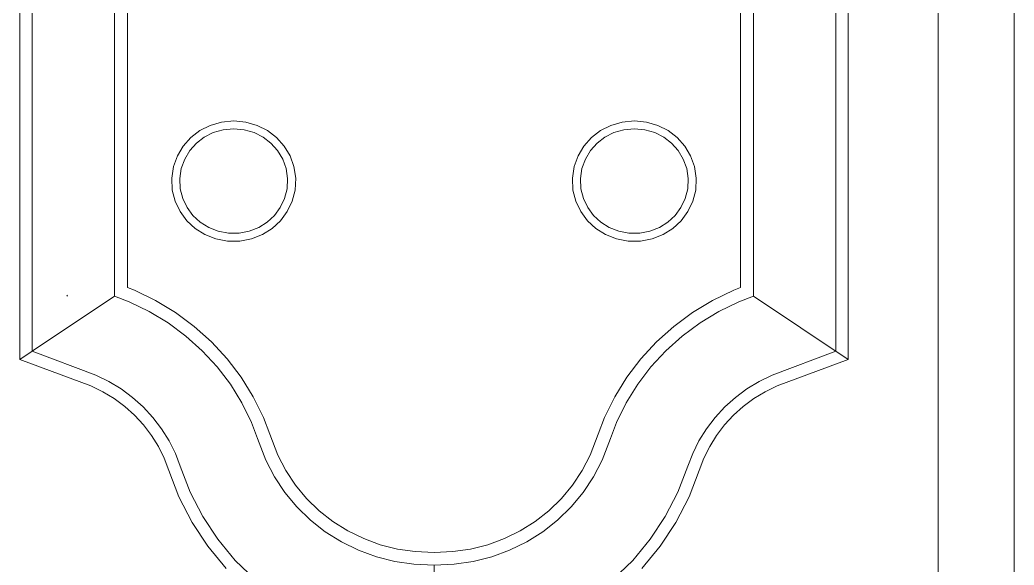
# Model space of a CAD drawing. Header units: inches. Extents: x -5142662 to -4941318, y -3361958 to -3160563.
# Drawn here: x -5010809.24 to -5010805.947, y -3261815.326 to -3261813.521 of the extents above; entities that cross this region are included whole.
import ezdxf

# ---------------------------------------------------------------- set-up
doc = ezdxf.new("R2010")
doc.units = ezdxf.units.IN
doc.header["$LTSCALE"] = 2
doc.header["$MEASUREMENT"] = 0
doc.layers.add('window', color=4, linetype='CONTINUOUS', lineweight=13)

msp = doc.modelspace()

# ---------------------------------------------------------------- linework, layer by layer
at = {"layer": 'window'}
for p, q in [((-5010806.1993, -3261772.8944), (-5010806.1993, -3261845.5326)), ((-5010805.9473, -3261845.2806), (-5010805.9473, -3261773.1389)), ((-5010809.2401, -3261806.423), (-5010809.2401, -3261814.6446)), ((-5010809.1997, -3261806.4499), (-5010809.1997, -3261814.6177)), ((-5010808.9263, -3261806.6317), (-5010808.9263, -3261814.4359)), ((-5010808.8833, -3261814.4073), (-5010808.8833, -3261806.6603)), ((-5010806.5374, -3261814.6177), (-5010806.5379, -3261812.8038)), ((-5010806.4969, -3261814.6446), (-5010806.4969, -3261812.7998)), ((-5010806.8108, -3261814.4359), (-5010806.8108, -3261812.909)), ((-5010806.8538, -3261812.9351), (-5010806.8538, -3261814.4073)), ((-5010808.6439, -3261813.8874), (-5010808.6097, -3261813.8701)), ((-5010808.5722, -3261813.8591), (-5010808.6097, -3261813.8701)), ((-5010808.5722, -3261813.8591), (-5010808.532, -3261813.8553)), ((-5010808.532, -3261813.8553), (-5010808.4918, -3261813.8591)), ((-5010808.4542, -3261813.8701), (-5010808.4918, -3261813.8591)), ((-5010808.4542, -3261813.8701), (-5010808.4201, -3261813.8874)), ((-5010807.317, -3261813.8874), (-5010807.2829, -3261813.8701)), ((-5010807.2829, -3261813.8701), (-5010807.2453, -3261813.8591)), ((-5010807.2051, -3261813.8553), (-5010807.2453, -3261813.8591)), ((-5010807.2051, -3261813.8553), (-5010807.1649, -3261813.8591)), ((-5010807.1649, -3261813.8591), (-5010807.1274, -3261813.8701)), ((-5010807.0932, -3261813.8874), (-5010807.1274, -3261813.8701)), ((-5010808.6739, -3261813.9105), (-5010808.6439, -3261813.8874)), ((-5010808.6293, -3261813.9091), (-5010808.5996, -3261813.894)), ((-5010808.5996, -3261813.894), (-5010808.5669, -3261813.8845)), ((-5010808.5669, -3261813.8845), (-5010808.532, -3261813.8812)), ((-5010808.532, -3261813.8812), (-5010808.497, -3261813.8845)), ((-5010808.497, -3261813.8845), (-5010808.4643, -3261813.894)), ((-5010808.4643, -3261813.894), (-5010808.4346, -3261813.9091)), ((-5010808.4201, -3261813.8874), (-5010808.3901, -3261813.9105)), ((-5010807.347, -3261813.9105), (-5010807.317, -3261813.8874)), ((-5010807.3025, -3261813.9091), (-5010807.2728, -3261813.894)), ((-5010807.2728, -3261813.894), (-5010807.2401, -3261813.8845)), ((-5010807.2401, -3261813.8845), (-5010807.2051, -3261813.8812)), ((-5010807.2051, -3261813.8812), (-5010807.1701, -3261813.8845)), ((-5010807.1701, -3261813.8845), (-5010807.1375, -3261813.894)), ((-5010807.1375, -3261813.894), (-5010807.1078, -3261813.9091)), ((-5010807.0932, -3261813.8874), (-5010807.0632, -3261813.9105)), ((-5010808.7184, -3261813.9706), (-5010808.699, -3261813.9385)), ((-5010808.699, -3261813.9385), (-5010808.6739, -3261813.9105)), ((-5010808.6773, -3261813.9535), (-5010808.6554, -3261813.9292)), ((-5010808.6554, -3261813.9292), (-5010808.6293, -3261813.9091)), ((-5010808.4346, -3261813.9091), (-5010808.4085, -3261813.9292)), ((-5010808.4085, -3261813.9292), (-5010808.3867, -3261813.9535)), ((-5010808.3901, -3261813.9105), (-5010808.365, -3261813.9385)), ((-5010808.365, -3261813.9385), (-5010808.3455, -3261813.9706)), ((-5010807.3916, -3261813.9706), (-5010807.3721, -3261813.9385)), ((-5010807.3721, -3261813.9385), (-5010807.347, -3261813.9105)), ((-5010807.3504, -3261813.9535), (-5010807.3286, -3261813.9292)), ((-5010807.3286, -3261813.9292), (-5010807.3025, -3261813.9091)), ((-5010807.1078, -3261813.9091), (-5010807.0817, -3261813.9292)), ((-5010807.0817, -3261813.9292), (-5010807.0598, -3261813.9535)), ((-5010807.0632, -3261813.9105), (-5010807.0381, -3261813.9385)), ((-5010807.0381, -3261813.9385), (-5010807.0187, -3261813.9706)), ((-5010808.7314, -3261814.0063), (-5010808.7184, -3261813.9706)), ((-5010808.6942, -3261813.9815), (-5010808.6773, -3261813.9535)), ((-5010808.3867, -3261813.9535), (-5010808.3698, -3261813.9815)), ((-5010808.3325, -3261814.0063), (-5010808.3455, -3261813.9706)), ((-5010807.4046, -3261814.0063), (-5010807.3916, -3261813.9706)), ((-5010807.3673, -3261813.9815), (-5010807.3504, -3261813.9535)), ((-5010807.0598, -3261813.9535), (-5010807.0429, -3261813.9815)), ((-5010807.0057, -3261814.0063), (-5010807.0187, -3261813.9706)), ((-5010808.7055, -3261814.0126), (-5010808.6942, -3261813.9815)), ((-5010808.3698, -3261813.9815), (-5010808.3585, -3261814.0126)), ((-5010807.3786, -3261814.0126), (-5010807.3673, -3261813.9815)), ((-5010807.0429, -3261813.9815), (-5010807.0316, -3261814.0126)), ((-5010808.7373, -3261814.0448), (-5010808.7314, -3261814.0063)), ((-5010808.7106, -3261814.046), (-5010808.7055, -3261814.0126)), ((-5010808.3585, -3261814.0126), (-5010808.3534, -3261814.046)), ((-5010808.3325, -3261814.0063), (-5010808.3267, -3261814.0448)), ((-5010807.4104, -3261814.0448), (-5010807.4046, -3261814.0063)), ((-5010807.3837, -3261814.046), (-5010807.3786, -3261814.0126)), ((-5010807.0316, -3261814.0126), (-5010807.0265, -3261814.046)), ((-5010807.0057, -3261814.0063), (-5010806.9999, -3261814.0448)), ((-5010808.7353, -3261814.0842), (-5010808.7373, -3261814.0448)), ((-5010808.7088, -3261814.0803), (-5010808.7106, -3261814.046)), ((-5010808.3534, -3261814.046), (-5010808.3551, -3261814.0803)), ((-5010808.3267, -3261814.0448), (-5010808.3287, -3261814.0842)), ((-5010807.4084, -3261814.0842), (-5010807.4104, -3261814.0448)), ((-5010807.382, -3261814.0803), (-5010807.3837, -3261814.046)), ((-5010807.0265, -3261814.046), (-5010807.0283, -3261814.0803)), ((-5010806.9999, -3261814.0448), (-5010807.0018, -3261814.0842)), ((-5010808.7258, -3261814.1213), (-5010808.7353, -3261814.0842)), ((-5010808.7006, -3261814.1126), (-5010808.7088, -3261814.0803)), ((-5010808.3551, -3261814.0803), (-5010808.3634, -3261814.1126)), ((-5010808.3382, -3261814.1213), (-5010808.3287, -3261814.0842)), ((-5010807.3989, -3261814.1213), (-5010807.4084, -3261814.0842)), ((-5010807.3737, -3261814.1126), (-5010807.382, -3261814.0803)), ((-5010807.0283, -3261814.0803), (-5010807.0365, -3261814.1126)), ((-5010807.0113, -3261814.1213), (-5010807.0018, -3261814.0842)), ((-5010808.7094, -3261814.1553), (-5010808.7258, -3261814.1213)), ((-5010808.6864, -3261814.1422), (-5010808.7006, -3261814.1126)), ((-5010808.3634, -3261814.1126), (-5010808.3776, -3261814.1422)), ((-5010808.3382, -3261814.1213), (-5010808.3545, -3261814.1553)), ((-5010807.3826, -3261814.1553), (-5010807.3989, -3261814.1213)), ((-5010807.3595, -3261814.1422), (-5010807.3737, -3261814.1126)), ((-5010807.0365, -3261814.1126), (-5010807.0507, -3261814.1422)), ((-5010807.0113, -3261814.1213), (-5010807.0277, -3261814.1553)), ((-5010808.6871, -3261814.1855), (-5010808.7094, -3261814.1553)), ((-5010808.6669, -3261814.1684), (-5010808.6864, -3261814.1422)), ((-5010808.6429, -3261814.1907), (-5010808.6669, -3261814.1684)), ((-5010808.397, -3261814.1684), (-5010808.4211, -3261814.1907)), ((-5010808.3776, -3261814.1422), (-5010808.397, -3261814.1684)), ((-5010808.3545, -3261814.1553), (-5010808.3769, -3261814.1855)), ((-5010807.3602, -3261814.1855), (-5010807.3826, -3261814.1553)), ((-5010807.3401, -3261814.1684), (-5010807.3595, -3261814.1422)), ((-5010807.316, -3261814.1907), (-5010807.3401, -3261814.1684)), ((-5010807.0702, -3261814.1684), (-5010807.0942, -3261814.1907)), ((-5010807.0507, -3261814.1422), (-5010807.0702, -3261814.1684)), ((-5010807.0277, -3261814.1553), (-5010807.05, -3261814.1855)), ((-5010808.6594, -3261814.2111), (-5010808.6871, -3261814.1855)), ((-5010808.6149, -3261814.2084), (-5010808.6429, -3261814.1907)), ((-5010808.4211, -3261814.1907), (-5010808.449, -3261814.2084)), ((-5010808.3769, -3261814.1855), (-5010808.4045, -3261814.2111)), ((-5010807.3326, -3261814.2111), (-5010807.3602, -3261814.1855)), ((-5010807.288, -3261814.2084), (-5010807.316, -3261814.1907)), ((-5010807.0942, -3261814.1907), (-5010807.1222, -3261814.2084)), ((-5010807.05, -3261814.1855), (-5010807.0776, -3261814.2111)), ((-5010808.6273, -3261814.2314), (-5010808.6594, -3261814.2111)), ((-5010808.5913, -3261814.2456), (-5010808.6273, -3261814.2314)), ((-5010808.5836, -3261814.2207), (-5010808.6149, -3261814.2084)), ((-5010808.5497, -3261814.2272), (-5010808.5836, -3261814.2207)), ((-5010808.5142, -3261814.2272), (-5010808.5497, -3261814.2272)), ((-5010808.4803, -3261814.2207), (-5010808.5142, -3261814.2272)), ((-5010808.449, -3261814.2084), (-5010808.4803, -3261814.2207)), ((-5010808.4367, -3261814.2314), (-5010808.4726, -3261814.2456)), ((-5010808.4045, -3261814.2111), (-5010808.4367, -3261814.2314)), ((-5010807.3004, -3261814.2314), (-5010807.3326, -3261814.2111)), ((-5010807.2645, -3261814.2456), (-5010807.3004, -3261814.2314)), ((-5010807.2568, -3261814.2207), (-5010807.288, -3261814.2084)), ((-5010807.2229, -3261814.2272), (-5010807.2568, -3261814.2207)), ((-5010807.1874, -3261814.2272), (-5010807.2229, -3261814.2272)), ((-5010807.1535, -3261814.2207), (-5010807.1874, -3261814.2272)), ((-5010807.1222, -3261814.2084), (-5010807.1535, -3261814.2207)), ((-5010807.1098, -3261814.2314), (-5010807.1458, -3261814.2456)), ((-5010807.0776, -3261814.2111), (-5010807.1098, -3261814.2314)), ((-5010808.5523, -3261814.2531), (-5010808.5913, -3261814.2456)), ((-5010808.5116, -3261814.2531), (-5010808.5523, -3261814.2531)), ((-5010808.4726, -3261814.2456), (-5010808.5116, -3261814.2531)), ((-5010807.2255, -3261814.2531), (-5010807.2645, -3261814.2456)), ((-5010807.1847, -3261814.2531), (-5010807.2255, -3261814.2531)), ((-5010807.1458, -3261814.2456), (-5010807.1847, -3261814.2531)), ((-5010809.0843, -3261814.432), (-5010809.082, -3261814.4357)), ((-5010808.861, -3261814.4156), (-5010808.8833, -3261814.4073)), ((-5010808.7912, -3261814.4494), (-5010808.861, -3261814.4156)), ((-5010806.8761, -3261814.4156), (-5010806.9459, -3261814.4494)), ((-5010806.8538, -3261814.4073), (-5010806.8761, -3261814.4156)), ((-5010809.1997, -3261814.6177), (-5010808.9263, -3261814.4359)), ((-5010808.9263, -3261814.4359), (-5010808.8784, -3261814.4538)), ((-5010808.8784, -3261814.4538), (-5010808.8122, -3261814.4859)), ((-5010808.725, -3261814.4895), (-5010808.7912, -3261814.4494)), ((-5010806.9459, -3261814.4494), (-5010807.0121, -3261814.4895)), ((-5010806.9249, -3261814.4859), (-5010806.8587, -3261814.4538)), ((-5010806.8587, -3261814.4538), (-5010806.8108, -3261814.4359)), ((-5010806.4969, -3261814.6446), (-5010806.8108, -3261814.4359)), ((-5010808.8122, -3261814.4859), (-5010808.7495, -3261814.5238)), ((-5010808.663, -3261814.5354), (-5010808.725, -3261814.4895)), ((-5010807.0121, -3261814.4895), (-5010807.0741, -3261814.5354)), ((-5010806.9876, -3261814.5238), (-5010806.9249, -3261814.4859)), ((-5010808.7495, -3261814.5238), (-5010808.6907, -3261814.5674)), ((-5010807.0464, -3261814.5674), (-5010806.9876, -3261814.5238)), ((-5010808.6057, -3261814.5868), (-5010808.663, -3261814.5354)), ((-5010807.0741, -3261814.5354), (-5010807.1314, -3261814.5868)), ((-5010808.6907, -3261814.5674), (-5010808.6364, -3261814.6161)), ((-5010808.5536, -3261814.6432), (-5010808.6057, -3261814.5868)), ((-5010807.1314, -3261814.5868), (-5010807.1834, -3261814.6432)), ((-5010807.1007, -3261814.6161), (-5010807.0464, -3261814.5674)), ((-5010809.2401, -3261814.6446), (-5010809.1997, -3261814.6177)), ((-5010809.1997, -3261814.6177), (-5010808.989, -3261814.6967)), ((-5010808.6364, -3261814.6161), (-5010808.587, -3261814.6696)), ((-5010807.1501, -3261814.6696), (-5010807.1007, -3261814.6161)), ((-5010806.7481, -3261814.6967), (-5010806.5374, -3261814.6177)), ((-5010809.2401, -3261814.6446), (-5010809.0053, -3261814.7326)), ((-5010808.5073, -3261814.7041), (-5010808.5536, -3261814.6432)), ((-5010807.1834, -3261814.6432), (-5010807.2298, -3261814.7041)), ((-5010806.7317, -3261814.7326), (-5010806.4969, -3261814.6446)), ((-5010808.989, -3261814.6967), (-5010808.9459, -3261814.7176)), ((-5010808.587, -3261814.6696), (-5010808.5431, -3261814.7273)), ((-5010807.194, -3261814.7273), (-5010807.1501, -3261814.6696)), ((-5010806.7912, -3261814.7176), (-5010806.7481, -3261814.6967)), ((-5010808.9459, -3261814.7176), (-5010808.9051, -3261814.7423)), ((-5010808.5431, -3261814.7273), (-5010808.505, -3261814.7888)), ((-5010808.4671, -3261814.769), (-5010808.5073, -3261814.7041)), ((-5010807.2298, -3261814.7041), (-5010807.27, -3261814.769)), ((-5010807.2321, -3261814.7888), (-5010807.194, -3261814.7273)), ((-5010806.832, -3261814.7423), (-5010806.7912, -3261814.7176)), ((-5010809.0053, -3261814.7326), (-5010808.9657, -3261814.7518)), ((-5010808.9657, -3261814.7518), (-5010808.9281, -3261814.7746)), ((-5010808.9051, -3261814.7423), (-5010808.8668, -3261814.7706)), ((-5010806.8703, -3261814.7706), (-5010806.832, -3261814.7423)), ((-5010806.809, -3261814.7746), (-5010806.7714, -3261814.7518)), ((-5010806.7714, -3261814.7518), (-5010806.7317, -3261814.7326)), ((-5010808.9281, -3261814.7746), (-5010808.8929, -3261814.8007)), ((-5010808.8668, -3261814.7706), (-5010808.8315, -3261814.8023)), ((-5010808.505, -3261814.7888), (-5010808.473, -3261814.8535)), ((-5010808.4334, -3261814.8373), (-5010808.4671, -3261814.769)), ((-5010807.27, -3261814.769), (-5010807.3037, -3261814.8373)), ((-5010807.264, -3261814.8535), (-5010807.2321, -3261814.7888)), ((-5010806.9056, -3261814.8023), (-5010806.8703, -3261814.7706)), ((-5010806.8442, -3261814.8007), (-5010806.809, -3261814.7746)), ((-5010808.8929, -3261814.8007), (-5010808.8603, -3261814.8298)), ((-5010808.8315, -3261814.8023), (-5010808.7994, -3261814.8371)), ((-5010806.9377, -3261814.8371), (-5010806.9056, -3261814.8023)), ((-5010806.8768, -3261814.8298), (-5010806.8442, -3261814.8007)), ((-5010808.8603, -3261814.8298), (-5010808.8308, -3261814.8619)), ((-5010808.7994, -3261814.8371), (-5010808.7708, -3261814.8747)), ((-5010808.473, -3261814.8535), (-5010808.4529, -3261814.9065)), ((-5010808.4126, -3261814.892), (-5010808.4334, -3261814.8373)), ((-5010807.3037, -3261814.8373), (-5010807.3244, -3261814.892)), ((-5010807.2841, -3261814.9065), (-5010807.264, -3261814.8535)), ((-5010806.9663, -3261814.8747), (-5010806.9377, -3261814.8371)), ((-5010806.9063, -3261814.8619), (-5010806.8768, -3261814.8298)), ((-5010808.8308, -3261814.8619), (-5010808.8044, -3261814.8965)), ((-5010808.7708, -3261814.8747), (-5010808.746, -3261814.9147)), ((-5010808.3857, -3261814.9617), (-5010808.4126, -3261814.892)), ((-5010807.3244, -3261814.892), (-5010807.3514, -3261814.9617)), ((-5010806.9911, -3261814.9147), (-5010806.9663, -3261814.8747)), ((-5010806.9326, -3261814.8965), (-5010806.9063, -3261814.8619)), ((-5010808.8044, -3261814.8965), (-5010808.7816, -3261814.9333)), ((-5010808.746, -3261814.9147), (-5010808.7252, -3261814.9568)), ((-5010808.4529, -3261814.9065), (-5010808.4252, -3261814.9784)), ((-5010807.3119, -3261814.9784), (-5010807.2841, -3261814.9065)), ((-5010807.0119, -3261814.9568), (-5010806.9911, -3261814.9147)), ((-5010806.9555, -3261814.9333), (-5010806.9326, -3261814.8965)), ((-5010808.7816, -3261814.9333), (-5010808.7625, -3261814.9721)), ((-5010808.7252, -3261814.9568), (-5010808.7093, -3261814.9988)), ((-5010807.0278, -3261814.9988), (-5010807.0119, -3261814.9568)), ((-5010806.9746, -3261814.9721), (-5010806.9555, -3261814.9333)), ((-5010808.7625, -3261814.9721), (-5010808.7472, -3261815.0125)), ((-5010808.4252, -3261814.9784), (-5010808.3967, -3261815.0334)), ((-5010808.3593, -3261815.0128), (-5010808.3857, -3261814.9617)), ((-5010807.3514, -3261814.9617), (-5010807.3777, -3261815.0128)), ((-5010807.3403, -3261815.0334), (-5010807.3119, -3261814.9784)), ((-5010806.9899, -3261815.0125), (-5010806.9746, -3261814.9721)), ((-5010808.7472, -3261815.0125), (-5010808.7132, -3261815.1004)), ((-5010808.7093, -3261814.9988), (-5010808.6761, -3261815.0847)), ((-5010808.3275, -3261815.0608), (-5010808.3593, -3261815.0128)), ((-5010807.3777, -3261815.0128), (-5010807.4096, -3261815.0608)), ((-5010807.061, -3261815.0847), (-5010807.0278, -3261814.9988)), ((-5010807.0239, -3261815.1004), (-5010806.9899, -3261815.0125)), ((-5010808.3967, -3261815.0334), (-5010808.3625, -3261815.0852)), ((-5010807.3746, -3261815.0852), (-5010807.3403, -3261815.0334)), ((-5010808.6761, -3261815.0847), (-5010808.6346, -3261815.1649)), ((-5010808.3625, -3261815.0852), (-5010808.3227, -3261815.1331)), ((-5010808.2906, -3261815.1052), (-5010808.3275, -3261815.0608)), ((-5010807.4096, -3261815.0608), (-5010807.4464, -3261815.1052)), ((-5010807.4144, -3261815.1331), (-5010807.3746, -3261815.0852)), ((-5010807.1025, -3261815.1649), (-5010807.061, -3261815.0847)), ((-5010808.7132, -3261815.1004), (-5010808.6698, -3261815.1844)), ((-5010808.2491, -3261815.1457), (-5010808.2906, -3261815.1052)), ((-5010807.4464, -3261815.1052), (-5010807.488, -3261815.1457)), ((-5010807.0673, -3261815.1844), (-5010807.0239, -3261815.1004)), ((-5010808.3227, -3261815.1331), (-5010808.2779, -3261815.1767)), ((-5010808.2034, -3261815.1816), (-5010808.2491, -3261815.1457)), ((-5010807.488, -3261815.1457), (-5010807.5337, -3261815.1816)), ((-5010807.4592, -3261815.1767), (-5010807.4144, -3261815.1331)), ((-5010808.6698, -3261815.1844), (-5010808.6174, -3261815.2634)), ((-5010808.6346, -3261815.1649), (-5010808.5846, -3261815.2405)), ((-5010808.2779, -3261815.1767), (-5010808.2286, -3261815.2154)), ((-5010808.154, -3261815.2126), (-5010808.2034, -3261815.1816)), ((-5010807.5337, -3261815.1816), (-5010807.5831, -3261815.2126)), ((-5010807.5084, -3261815.2154), (-5010807.4592, -3261815.1767)), ((-5010807.1525, -3261815.2405), (-5010807.1025, -3261815.1649)), ((-5010807.1196, -3261815.2634), (-5010807.0673, -3261815.1844)), ((-5010808.2286, -3261815.2154), (-5010808.1754, -3261815.2488)), ((-5010808.1014, -3261815.2383), (-5010808.154, -3261815.2126)), ((-5010807.5831, -3261815.2126), (-5010807.6356, -3261815.2383)), ((-5010807.5617, -3261815.2488), (-5010807.5084, -3261815.2154)), ((-5010808.5846, -3261815.2405), (-5010808.5266, -3261815.3104)), ((-5010808.1754, -3261815.2488), (-5010808.1188, -3261815.2765)), ((-5010808.0464, -3261815.2585), (-5010808.1014, -3261815.2383)), ((-5010807.6356, -3261815.2383), (-5010807.6907, -3261815.2585)), ((-5010807.6183, -3261815.2765), (-5010807.5617, -3261815.2488)), ((-5010807.2105, -3261815.3104), (-5010807.1525, -3261815.2405)), ((-5010808.6174, -3261815.2634), (-5010808.5567, -3261815.3366)), ((-5010808.1188, -3261815.2765), (-5010808.0595, -3261815.2983)), ((-5010807.9895, -3261815.2729), (-5010808.0464, -3261815.2585)), ((-5010807.9313, -3261815.2813), (-5010807.9895, -3261815.2729)), ((-5010807.8685, -3261815.2839), (-5010807.9313, -3261815.2813)), ((-5010807.8058, -3261815.2813), (-5010807.8685, -3261815.2839)), ((-5010807.7476, -3261815.2729), (-5010807.8058, -3261815.2813)), ((-5010807.6907, -3261815.2585), (-5010807.7476, -3261815.2729)), ((-5010807.6776, -3261815.2983), (-5010807.6183, -3261815.2765)), ((-5010807.1804, -3261815.3366), (-5010807.1196, -3261815.2634)), ((-5010808.5266, -3261815.3104), (-5010808.4612, -3261815.3739)), ((-5010808.0595, -3261815.2983), (-5010807.9981, -3261815.3138)), ((-5010807.9981, -3261815.3138), (-5010807.9354, -3261815.3229)), ((-5010807.8017, -3261815.3229), (-5010807.739, -3261815.3138)), ((-5010807.739, -3261815.3138), (-5010807.6776, -3261815.2983)), ((-5010807.2758, -3261815.3739), (-5010807.2105, -3261815.3104)), ((-5010807.9354, -3261815.3229), (-5010807.8685, -3261815.3256)), ((-5010807.8685, -3261815.3256), (-5010807.8017, -3261815.3229)), ((-5010807.8685, -3261815.5911), (-5010807.8685, -3261815.3256))]:
    msp.add_line(p, q, dxfattribs=at)

doc.saveas('drawing.dxf')
